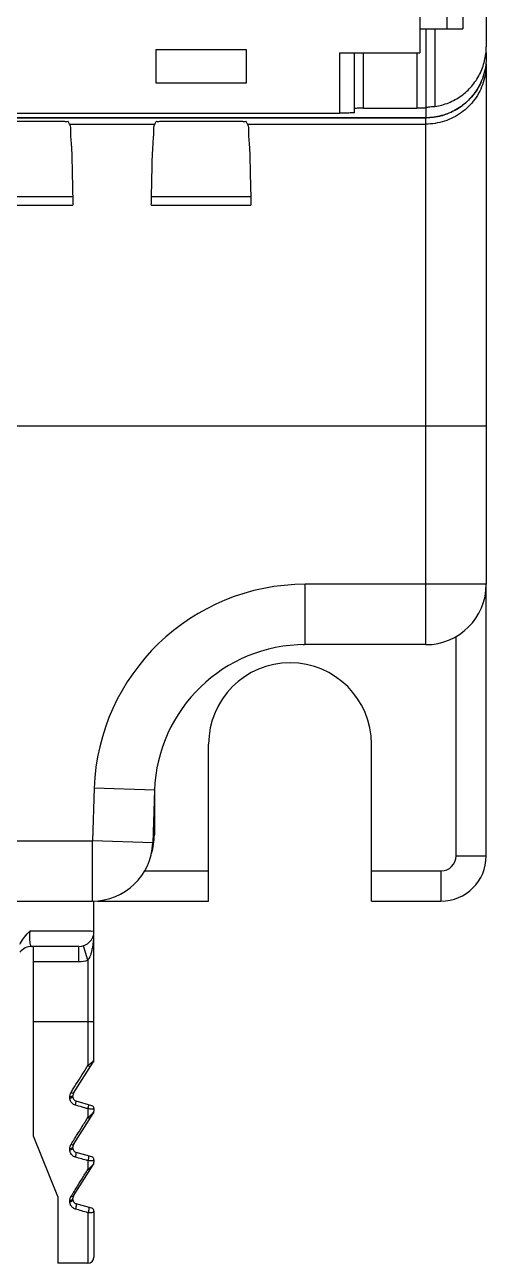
# Model space of a CAD drawing. Header units: millimetres. Extents: x 0 to 1371, y 0 to 812.
# Drawn here: x 336.96 to 352.25, y 616.83 to 657.87 of the extents above; entities that cross this region are included whole.
import ezdxf

# ---------------------------------------------------------------- set-up
doc = ezdxf.new("R2010")
doc.units = ezdxf.units.MM
for name, color, linetype in [('3308509100_FANGUARD_new_vie_BL1', 7, 'Continuous'), ('3346084000_PF4M_A_HSK_new_v_BL2', 7, 'Continuous'), ('3346110900_HSK_PF4M_A_1_new_BL3', 7, 'Continuous'), ('VFD_EL_FRAME_A_BODY_new_vie_BL0', 7, 'Continuous'), ('VFD_EL_FRAME_A_KEYCOVER_ne_BL22', 7, 'Continuous')]:
    doc.layers.add(name, color=color, linetype=linetype)

# ---------------------------------------------------------------- blocks, each defined once
blk = doc.blocks.new('VFD_EL_FRAME_A_BODY_NEW_VIE_BL0', base_point=(182.203, 233.585))
at = {"layer": 'VFD_EL_FRAME_A_BODY_new_vie_BL0', "color": 7, "linetype": 'Continuous'}
for p, q in [((218.203, 180.334), (218.203, 163.085)), ((148.203, 178.543), (216.203, 178.543)), ((216.203, 161.085), (216.203, 178.543)), ((201.859, 178.438), (203.848, 178.438)), ((204.391, 178.335), (204.348, 178.421)), ((204.391, 178.335), (207.216, 178.335)), ((207.216, 178.335), (207.259, 178.421)), ((207.759, 178.438), (209.748, 178.438)), ((210.291, 178.335), (210.248, 178.421)), ((210.291, 178.335), (216.203, 178.335)), ((201.203, 175.934), (204.504, 175.934)), ((207.103, 175.934), (210.404, 175.934)), ((201.203, 175.648), (204.504, 175.648)), ((207.103, 175.648), (210.404, 175.648)), ((200.731, 168.342), (218.203, 168.342)), ((218.203, 163.085), (212.206, 163.085)), ((212.206, 161.085), (212.206, 163.085)), ((216.203, 161.085), (212.206, 161.085)), ((205.211, 156.329), (205.15, 154.585)), ((207.21, 156.26), (205.211, 156.329)), ((207.21, 156.26), (207.149, 154.515)), ((201.2, 154.585), (205.15, 154.585)), ((207.149, 154.515), (205.15, 154.585)), ((205.15, 152.585), (205.15, 154.585)), ((148.203, 152.585), (205.15, 152.585))]:
    blk.add_line(p, q, dxfattribs=at)
for centre, radius, start, end in [((212.206, 156.085), 7, 90, 178), ((216.203, 163.085), 2, 270, 360), ((212.206, 156.085), 5, 90, 178), ((205.15, 154.585), 2, 270, 358)]:
    blk.add_arc(centre, radius, start, end, dxfattribs=at)
for points, start_tangent, end_tangent in [([(218.203, 180.334), (218.106, 179.717), (217.821, 179.159), (217.379, 178.717), (216.821, 178.433), (216.516, 178.36)], (0, -1), (-0.98769, -0.156426)), ([(218.178, 180.227), (218.105, 179.926), (217.821, 179.368), (217.379, 178.925), (216.821, 178.641), (216.711, 178.609)], (-0.158358, -0.987382), (-0.967352, -0.253436)), ([(216.711, 178.609), (216.203, 178.543)], (-0.967352, -0.253436), (-1, 0)), ([(203.848, 178.438), (204.036, 178.437), (204.198, 178.433), (204.308, 178.428), (204.348, 178.421)], (1, 0), (0.447105, -0.894482)), ([(204.391, 178.335), (204.414, 178.265)], (0.447105, -0.894482), (0.182701, -0.983169)), ([(204.414, 178.265), (204.422, 178.113), (204.452, 177.578), (204.479, 176.748), (204.498, 175.934)], (0.182701, -0.983169), (0.022482, -0.999747)), ([(207.109, 175.934), (207.127, 176.748), (207.155, 177.578), (207.185, 178.113), (207.216, 178.335)], (0.022482, 0.999747), (0.447105, 0.894482)), ([(207.259, 178.421), (207.299, 178.428), (207.409, 178.433), (207.571, 178.437), (207.759, 178.438)], (0.447105, 0.894482), (1, 0)), ([(209.748, 178.438), (209.936, 178.437), (210.098, 178.433), (210.208, 178.428), (210.248, 178.421)], (1, 0), (0.447105, -0.894482)), ([(210.291, 178.335), (210.314, 178.265)], (0.447105, -0.894482), (0.182701, -0.983169)), ([(210.314, 178.265), (210.322, 178.113), (210.352, 177.578), (210.379, 176.748), (210.398, 175.934)], (0.182701, -0.983169), (0.022482, -0.999747)), ([(216.516, 178.36), (216.203, 178.335)], (-0.98769, -0.156426), (-1, 0)), ([(204.498, 175.934), (204.504, 175.648)], (0.022482, -0.999747), (0.018676, -0.999826)), ([(207.103, 175.648), (207.109, 175.934)], (0.018676, 0.999826), (0.022482, 0.999747)), ([(210.398, 175.934), (210.404, 175.648)], (0.022482, -0.999747), (0.018676, -0.999826))]:
    blk.add_spline(points, degree=3, dxfattribs=dict(at, start_tangent=start_tangent, end_tangent=end_tangent))
blk = doc.blocks.new('3308509100_FANGUARD_NEW_VIE_BL1', base_point=(175.703, 147.584))
at = {"layer": '3308509100_FANGUARD_new_vie_BL1', "color": 7, "linetype": 'Continuous'}
for p, q in [((205.203, 147.329), (205.203, 152.585)), ((204.703, 151.085), (203.143, 151.085)), ((203.203, 144.797), (203.203, 151.085)), ((204.703, 150.585), (204.703, 151.085)), ((205.003, 150.631), (204.853, 151.108)), ((203.203, 150.585), (204.703, 150.585)), ((205.003, 150.631), (205.003, 147.139)), ((205.203, 148.585), (203.203, 148.585)), ((204.527, 146.222), (205.18, 147.248)), ((204.503, 146.098), (204.503, 146.141)), ((204.403, 146.067), (204.403, 146.11)), ((205.131, 145.806), (204.612, 145.954)), ((205.203, 145.71), (205.203, 145.629)), ((204.527, 144.522), (205.18, 145.548)), ((205.003, 145.702), (205.003, 145.417)), ((204.003, 142.797), (203.203, 144.797)), ((204.403, 144.345), (204.403, 144.389)), ((204.503, 144.398), (204.503, 144.441)), ((205.131, 144.106), (204.612, 144.254)), ((204.527, 142.822), (205.18, 143.848)), ((205.003, 143.981), (205.003, 143.696)), ((205.203, 144.01), (205.203, 143.929)), ((204.003, 142.797), (204.003, 140.585)), ((204.403, 142.624), (204.403, 142.667)), ((204.503, 142.698), (204.503, 142.741)), ((205.131, 142.406), (204.612, 142.554)), ((205.003, 142.259), (205.003, 140.585)), ((205.203, 142.31), (205.203, 140.785)), ((205.003, 140.585), (204.003, 140.585))]:
    blk.add_line(p, q, dxfattribs=at)
for centre, radius, start, end in [((204.703, 151.585), 0.5, 270.0004, 360), ((203.143, 150.585), 0.5, 90.0001, 141.8989), ((204.703, 151.585), 1, 270, 287.4576), ((205.053, 147.329), 0.15, 327.5288, 359.9685), ((204.653, 146.141), 0.15, 147.5288, 180), ((204.653, 146.098), 0.15, 180, 254.0546), ((205.103, 145.71), 0.1, 359.9994, 74.0524), ((205.053, 145.629), 0.15, 327.5288, 360), ((204.653, 144.441), 0.15, 147.5288, 180), ((204.653, 144.398), 0.15, 180, 254.0546), ((205.103, 144.01), 0.1, 0.0001, 74.0551), ((205.053, 143.929), 0.15, 327.5288, 360), ((204.653, 142.741), 0.15, 147.5288, 180), ((204.653, 142.698), 0.15, 180, 254.0546), ((205.103, 142.31), 0.1, 359.9999, 74.0544), ((205.003, 140.785), 0.2, 270, 360)]:
    blk.add_arc(centre, radius, start, end, dxfattribs=at)
for points, start_tangent, end_tangent in [([(202.75, 151.16), (202.768, 151.195), (202.901, 151.396), (203.073, 151.594)], (0.445964, 0.895051), (0.692899, 0.721035)), ([(203.073, 151.594), (203.068, 151.462), (203.068, 151.341), (203.074, 151.235), (203.088, 151.152), (203.111, 151.101), (203.143, 151.085)], (-0.061254, -0.998122), (1, -0.000226)), ([(205.203, 151.585), (205.18, 151.586), (205.094, 151.588), (204.924, 151.589), (204.664, 151.59), (204.323, 151.592), (203.922, 151.592), (203.494, 151.593), (203.073, 151.594)], (0.000525, 1), (-1, 0.000698)), ([(205.003, 150.631), (205.043, 150.686), (205.079, 150.76), (205.113, 150.854), (205.141, 150.963), (205.165, 151.084), (205.183, 151.21), (205.195, 151.34), (205.201, 151.466), (205.203, 151.585)], (0.669161, 0.743117), (0.000006, 1)), ([(204.534, 146.393), (204.627, 146.54), (204.814, 146.838), (204.909, 146.988)], (0.532073, 0.846698), (0.532073, 0.846698)), ([(204.909, 146.988), (205.003, 147.139)], (0.532073, 0.846698), (0.532073, 0.846698)), ([(205.003, 147.139), (205.044, 147.171), (205.064, 147.188)], (0.782589, 0.622539), (0.772265, 0.6353)), ([(205.003, 147.139), (205.043, 147.117), (205.074, 147.104), (205.088, 147.103)], (0.851587, -0.524213), (0.536864, 0.843669)), ([(205.064, 147.188), (205.083, 147.204), (205.122, 147.236), (205.158, 147.268), (205.174, 147.283)], (0.772265, 0.6353), (0.735451, 0.677577)), ([(205.174, 147.283), (205.188, 147.296)], (0.735451, 0.677577), (0.711837, 0.702345)), ([(205.184, 147.255), (205.18, 147.248)], (-0.416327, -0.909215), (-0.5368, -0.843709)), ([(205.188, 147.296), (205.189, 147.279), (205.187, 147.263), (205.184, 147.255)], (0.192733, -0.981251), (-0.416327, -0.909215)), ([(205.188, 147.296), (205.199, 147.311), (205.202, 147.32)], (0.71277, 0.701398), (0.230101, 0.973167)), ([(205.202, 147.32), (205.203, 147.329)], (0.230101, 0.973167), (0.003124, 0.999995)), ([(204.403, 146.11), (204.408, 146.158), (204.421, 146.204), (204.431, 146.226)], (-0.000046, 1), (0.450242, 0.892906)), ([(204.403, 146.11), (204.453, 146.115), (204.49, 146.126), (204.5, 146.133)], (1, 0), (0.660164, 0.751121)), ([(204.431, 146.226), (204.443, 146.246)], (0.450242, 0.892906), (0.532082, 0.846693)), ([(204.443, 146.246), (204.455, 146.267)], (0.532073, 0.846698), (0.532073, 0.846698)), ([(204.443, 146.246), (204.481, 146.227), (204.512, 146.218), (204.521, 146.218)], (0.864288, -0.502998), (0.972461, 0.233067)), ([(204.455, 146.267), (204.534, 146.393)], (0.532073, 0.846698), (0.532073, 0.846698)), ([(204.5, 146.133), (204.503, 146.141)], (0.660164, 0.751121), (0, 1)), ([(204.521, 146.218), (204.527, 146.222)], (0.972461, 0.233067), (0.53688, 0.843659)), ([(204.403, 146.067), (204.453, 146.071), (204.49, 146.082), (204.503, 146.098)], (1, 0), (0, 1)), ([(204.421, 145.973), (204.411, 146.004), (204.403, 146.067)], (-0.366764, 0.930314), (0.000039, 1)), ([(204.454, 145.914), (204.436, 145.942), (204.421, 145.973)], (-0.600398, 0.799702), (-0.366764, 0.930314)), ([(204.529, 145.847), (204.477, 145.888), (204.454, 145.914)], (-0.864984, 0.501799), (-0.600398, 0.799702)), ([(204.585, 145.823), (204.529, 145.847)], (-0.960628, 0.277836), (-0.864984, 0.501799)), ([(204.585, 145.823), (204.602, 145.883), (204.613, 145.934), (204.612, 145.954)], (0.308543, 0.951211), (-0.961579, 0.274528)), ([(204.899, 145.732), (204.794, 145.763), (204.585, 145.823)], (-0.960601, 0.277932), (-0.960601, 0.277932)), ([(205.003, 145.702), (204.899, 145.732)], (-0.960601, 0.277932), (-0.960601, 0.277932)), ([(205.003, 145.702), (205.021, 145.763), (205.032, 145.814), (205.031, 145.834)], (0.311967, 0.950093), (-0.961524, 0.274721)), ([(205.203, 145.71), (205.189, 145.698), (205.146, 145.692), (205.115, 145.692)], (-0.000488, -1), (-0.999799, 0.020052)), ([(204.907, 145.264), (205.003, 145.417)], (0.532073, 0.846698), (0.532073, 0.846699)), ([(205.115, 145.692), (205.079, 145.694), (205.003, 145.702)], (-0.999799, 0.020052), (-0.98962, 0.143709)), ([(205.003, 145.417), (205.043, 145.449), (205.082, 145.483)], (0.781998, 0.623281), (0.751445, 0.659796)), ([(205.003, 145.417), (205.041, 145.401), (205.071, 145.396), (205.088, 145.403)], (0.881166, -0.472808), (0.536874, 0.843663)), ([(205.082, 145.483), (205.122, 145.519), (205.158, 145.555), (205.174, 145.572)], (0.751445, 0.659796), (0.67356, 0.739132)), ([(205.174, 145.572), (205.188, 145.587)], (0.67356, 0.739132), (0.666149, 0.745818)), ([(205.188, 145.587), (205.188, 145.573), (205.186, 145.56), (205.18, 145.548)], (0.129799, -0.99154), (-0.536836, -0.843687)), ([(205.188, 145.587), (205.199, 145.607), (205.202, 145.618)], (0.627914, 0.778283), (0.184617, 0.982811)), ([(205.202, 145.618), (205.203, 145.629)], (0.184617, 0.982811), (0.002534, 0.999997)), ([(204.533, 144.668), (204.624, 144.814), (204.811, 145.112), (204.907, 145.264)], (0.532073, 0.846699), (0.532073, 0.846698)), ([(204.403, 144.389), (204.406, 144.424), (204.413, 144.459), (204.419, 144.476)], (-0.000007, 1), (0.341568, 0.939857)), ([(204.419, 144.476), (204.426, 144.493), (204.433, 144.509)], (0.341568, 0.939857), (0.470415, 0.882445)), ([(204.433, 144.509), (204.443, 144.525)], (0.470415, 0.882445), (0.532066, 0.846703)), ([(204.443, 144.525), (204.465, 144.561)], (0.532073, 0.846698), (0.532073, 0.846698)), ([(204.443, 144.525), (204.479, 144.512), (204.509, 144.511), (204.52, 144.515)], (0.90417, -0.427173), (0.858558, 0.512716)), ([(204.465, 144.561), (204.533, 144.668)], (0.532073, 0.846698), (0.532073, 0.846699)), ([(204.52, 144.515), (204.527, 144.522)], (0.858558, 0.512716), (0.53688, 0.843658)), ([(204.403, 144.389), (204.453, 144.396), (204.49, 144.415), (204.5, 144.428)], (1, 0), (0.46254, 0.886599)), ([(204.403, 144.345), (204.453, 144.352), (204.49, 144.372), (204.503, 144.398)], (1, 0), (0, 1)), ([(204.423, 144.247), (204.412, 144.28), (204.403, 144.345)], (-0.382109, 0.924117), (-0.000053, 1)), ([(204.438, 144.217), (204.423, 144.247)], (-0.502323, 0.86468), (-0.382109, 0.924117)), ([(204.527, 144.127), (204.479, 144.164), (204.438, 144.217)], (-0.860158, 0.510028), (-0.502323, 0.86468)), ([(204.5, 144.428), (204.503, 144.441)], (0.46254, 0.886599), (0, 1)), ([(204.585, 144.102), (204.529, 144.126), (204.527, 144.127)], (-0.960632, 0.277825), (-0.860158, 0.510028)), ([(204.585, 144.102), (204.601, 144.15), (204.613, 144.2), (204.617, 144.238), (204.612, 144.254)], (0.38444, 0.92315), (-0.961616, 0.274399)), ([(205.003, 143.981), (204.795, 144.041), (204.585, 144.102)], (-0.960601, 0.277932), (-0.960601, 0.277932)), ([(205.003, 143.981), (205.02, 144.028), (205.033, 144.079), (205.036, 144.118), (205.031, 144.134)], (0.392887, 0.919587), (-0.961524, 0.274721)), ([(204.904, 143.537), (205.003, 143.696)], (0.532073, 0.846698), (0.532073, 0.846699)), ([(205.118, 143.974), (205.062, 143.975), (205.003, 143.981)], (-0.998161, -0.060622), (-0.98971, 0.143091)), ([(205.003, 143.696), (205.04, 143.726), (205.079, 143.76), (205.098, 143.778)], (0.782877, 0.622176), (0.7234, 0.690429)), ([(205.003, 143.696), (205.039, 143.687), (205.069, 143.689), (205.088, 143.703)], (0.928877, -0.370389), (0.536864, 0.843669)), ([(205.098, 143.778), (205.117, 143.797), (205.157, 143.84), (205.174, 143.86)], (0.7234, 0.690429), (0.62969, 0.776846)), ([(205.203, 144.01), (205.193, 143.993), (205.163, 143.98), (205.118, 143.974)], (-0.001451, -0.999999), (-0.998161, -0.060622)), ([(205.174, 143.86), (205.188, 143.879)], (0.62969, 0.776846), (0.545931, 0.83783)), ([(205.188, 143.879), (205.187, 143.868), (205.185, 143.857), (205.18, 143.848)], (0.037002, -0.999315), (-0.536867, -0.843667)), ([(205.188, 143.879), (205.199, 143.903), (205.202, 143.916)], (0.555987, 0.831191), (0.153968, 0.988076)), ([(205.202, 143.916), (205.203, 143.929)], (0.153968, 0.988076), (0.00209, 0.999998)), ([(204.53, 142.942), (204.619, 143.084), (204.806, 143.382), (204.904, 143.537)], (0.532073, 0.846699), (0.532073, 0.846698)), ([(204.443, 142.803), (204.475, 142.855)], (0.532074, 0.846698), (0.532073, 0.846698)), ([(204.475, 142.855), (204.53, 142.942)], (0.532073, 0.846698), (0.532073, 0.846699)), ([(204.403, 142.667), (204.408, 142.718), (204.422, 142.764), (204.432, 142.784)], (-0.00005, 1), (0.456499, 0.889724)), ([(204.403, 142.667), (204.453, 142.677), (204.49, 142.704), (204.5, 142.722)], (1, 0), (0.343779, 0.93905)), ([(204.403, 142.624), (204.453, 142.634), (204.49, 142.661), (204.503, 142.698)], (1, 0), (0, 1)), ([(204.418, 142.539), (204.413, 142.556), (204.406, 142.59), (204.403, 142.624)], (-0.331297, 0.943527), (-0.00003, 1)), ([(204.433, 142.505), (204.425, 142.522), (204.418, 142.539)], (-0.463647, 0.88602), (-0.331297, 0.943527)), ([(204.432, 142.784), (204.443, 142.803)], (0.456499, 0.889724), (0.531995, 0.846748)), ([(204.524, 142.407), (204.496, 142.427), (204.465, 142.457), (204.442, 142.489), (204.433, 142.505)], (-0.851834, 0.523812), (-0.463647, 0.88602)), ([(204.443, 142.803), (204.477, 142.798), (204.507, 142.805), (204.518, 142.812)], (0.956771, -0.290841), (0.75757, 0.652754)), ([(204.5, 142.722), (204.503, 142.741)], (0.343779, 0.93905), (0, 1)), ([(204.518, 142.812), (204.527, 142.822)], (0.75757, 0.652754), (0.536887, 0.843654)), ([(204.585, 142.38), (204.608, 142.427), (204.623, 142.484), (204.625, 142.532), (204.612, 142.554)], (0.582464, 0.812856), (-0.961601, 0.274452)), ([(205.003, 142.259), (205.028, 142.305), (205.043, 142.363), (205.044, 142.412), (205.031, 142.434)], (0.606323, 0.795218), (-0.961524, 0.274721)), ([(204.585, 142.38), (204.536, 142.4), (204.524, 142.407)], (-0.960592, 0.277961), (-0.851834, 0.523812)), ([(205.003, 142.259), (204.795, 142.319), (204.585, 142.38)], (-0.960601, 0.277932), (-0.960601, 0.277932)), ([(205.203, 142.31), (205.197, 142.29), (205.178, 142.275), (205.148, 142.263), (205.108, 142.256), (205.058, 142.254), (205.003, 142.259)], (0.000133, -1), (-0.990018, 0.140939))]:
    blk.add_spline(points, degree=3, dxfattribs=dict(at, start_tangent=start_tangent, end_tangent=end_tangent))
blk = doc.blocks.new('3346084000_PF4M_A_HSK_NEW_V_BL2', base_point=(182.203, 228.335))
at = {"layer": '3346084000_PF4M_A_HSK_new_v_BL2', "color": 7, "linetype": 'Continuous'}
for p, q in [((218.203, 154.085), (218.203, 163.085)), ((217.203, 154.085), (217.203, 161.359)), ((209.003, 152.585), (209.003, 157.785)), ((214.403, 152.585), (214.403, 157.785)), ((207.203, 156.085), (207.203, 154.785)), ((217.203, 154.085), (218.203, 154.085)), ((206.878, 153.585), (209.003, 153.585)), ((214.403, 153.585), (216.703, 153.585)), ((216.703, 153.585), (216.703, 152.585)), ((205.324, 152.585), (209.003, 152.585)), ((205.532, 152.626), (205.532, 152.585)), ((214.403, 152.585), (216.703, 152.585))]:
    blk.add_line(p, q, dxfattribs=at)
for centre, radius, start, end in [((212.203, 156.085), 5, 90, 90.7982), ((211.703, 157.785), 2.7, 0, 180), ((205.203, 154.785), 2, 342, 360), ((216.703, 154.085), 1.5, 270, 360), ((216.703, 154.085), 0.5, 270, 360)]:
    blk.add_arc(centre, radius, start, end, dxfattribs=at)
blk = doc.blocks.new('3346110900_HSK_PF4M_A_1_NEW_BL3', base_point=(182.203, 228.335))
at = {"layer": '3346110900_HSK_PF4M_A_1_new_BL3', "color": 7, "linetype": 'Continuous'}
for p, q in [((218.203, 154.085), (218.203, 163.085)), ((217.203, 154.085), (217.203, 161.359)), ((209.003, 152.585), (209.003, 157.785)), ((214.403, 152.585), (214.403, 157.785)), ((207.203, 156.085), (207.203, 154.785)), ((217.203, 154.085), (218.203, 154.085)), ((206.878, 153.585), (209.003, 153.585)), ((214.403, 153.585), (216.703, 153.585)), ((216.703, 153.585), (216.703, 152.585)), ((205.324, 152.585), (209.003, 152.585)), ((205.532, 152.626), (205.532, 152.585)), ((214.403, 152.585), (216.703, 152.585))]:
    blk.add_line(p, q, dxfattribs=at)
for centre, radius, start, end in [((212.203, 156.085), 5, 90, 90.7982), ((211.703, 157.785), 2.7, 0, 180), ((205.203, 154.785), 2, 342, 360), ((216.703, 154.085), 1.5, 270, 360), ((216.703, 154.085), 0.5, 270, 360)]:
    blk.add_arc(centre, radius, start, end, dxfattribs=at)
blk = doc.blocks.new('VFD_EL_FRAME_A_KEYCOVER_NE_BL22', base_point=(182.203, 233.585))
at = {"layer": 'VFD_EL_FRAME_A_KEYCOVER_ne_BL22', "color": 7, "linetype": 'Continuous'}
for p, q in [((218.203, 286.621), (218.203, 180.897)), ((216.903, 181.5), (216.903, 188.2)), ((217.428, 188.2), (217.428, 181.5)), ((216.003, 183.904), (216.003, 180.7)), ((216.003, 181.5), (217.428, 181.5)), ((216.203, 181.5), (216.203, 178.889)), ((216.503, 181.5), (216.503, 178.919)), ((210.253, 180.793), (207.253, 180.793)), ((207.253, 180.793), (207.253, 179.703)), ((210.253, 179.703), (210.253, 180.793)), ((213.339, 180.7), (216.003, 180.7)), ((213.339, 180.7), (213.339, 178.703)), ((213.839, 178.716), (213.839, 180.7)), ((214.139, 178.863), (214.139, 180.7)), ((215.903, 180.7), (215.903, 178.863)), ((218.203, 180.702), (218.203, 180.549)), ((207.253, 179.703), (210.253, 179.703)), ((216.203, 178.548), (148.203, 178.548)), ((151.068, 178.703), (213.339, 178.703)), ((214.139, 178.863), (215.903, 178.863)), ((216.203, 178.87), (216.203, 178.548))]:
    blk.add_line(p, q, dxfattribs=at)
for points, start_tangent, end_tangent in [([(216.503, 178.919), (216.958, 179.045), (217.375, 179.276), (217.721, 179.594), (217.984, 179.986), (218.149, 180.434), (218.203, 180.897)], (0.988678, 0.15005), (0, 1)), ([(218.186, 180.286), (218.135, 180.031), (217.935, 179.549), (217.618, 179.134), (217.203, 178.816), (216.721, 178.617), (216.203, 178.548)], (-0.131652, -0.991296), (-1, 0)), ([(218.203, 180.549), (218.186, 180.286)], (0, -1), (-0.131652, -0.991296)), ([(213.839, 178.716), (213.801, 178.711), (213.692, 178.707), (213.529, 178.704), (213.339, 178.703)], (0, -1), (-1, 0)), ([(214.139, 178.863), (214.024, 178.862), (213.926, 178.86), (213.861, 178.858), (213.839, 178.855)], (-1, 0), (0, -1)), ([(216.069, 178.862), (216.017, 178.863), (215.903, 178.863)], (-0.999998, -0.002026), (-1, 0)), ([(216.203, 178.87), (216.181, 178.867), (216.115, 178.865), (216.069, 178.862)], (0, -1), (-0.999998, -0.002026)), ([(216.503, 178.919), (216.389, 178.905), (216.291, 178.896), (216.226, 178.892), (216.203, 178.889)], (-0.988678, -0.15005), (0, -1))]:
    blk.add_spline(points, degree=3, dxfattribs=dict(at, start_tangent=start_tangent, end_tangent=end_tangent))

msp = doc.modelspace()

# ---------------------------------------------------------------- block references
at = {"layer": '3308509100_FANGUARD_new_vie_BL1', "color": 18, "true_color": 0x000000}
msp.add_blockref('3308509100_FANGUARD_NEW_VIE_BL1', (309.7499, 623.82801), dxfattribs=at)
at = {"layer": '3346084000_PF4M_A_HSK_new_v_BL2', "color": 18, "true_color": 0x000000}
msp.add_blockref('3346084000_PF4M_A_HSK_NEW_V_BL2', (316.2499, 704.57861), dxfattribs=at)
at = {"layer": '3346110900_HSK_PF4M_A_1_new_BL3', "color": 18, "true_color": 0x000000}
msp.add_blockref('3346110900_HSK_PF4M_A_1_NEW_BL3', (316.2499, 704.57861), dxfattribs=at)
at = {"layer": 'VFD_EL_FRAME_A_BODY_new_vie_BL0', "color": 18, "true_color": 0x000000}
msp.add_blockref('VFD_EL_FRAME_A_BODY_NEW_VIE_BL0', (316.2499, 709.82861), dxfattribs=at)
at = {"layer": 'VFD_EL_FRAME_A_KEYCOVER_ne_BL22', "color": 18, "true_color": 0x000000}
msp.add_blockref('VFD_EL_FRAME_A_KEYCOVER_NE_BL22', (316.2499, 709.82861), dxfattribs=at)

doc.saveas('drawing.dxf')
